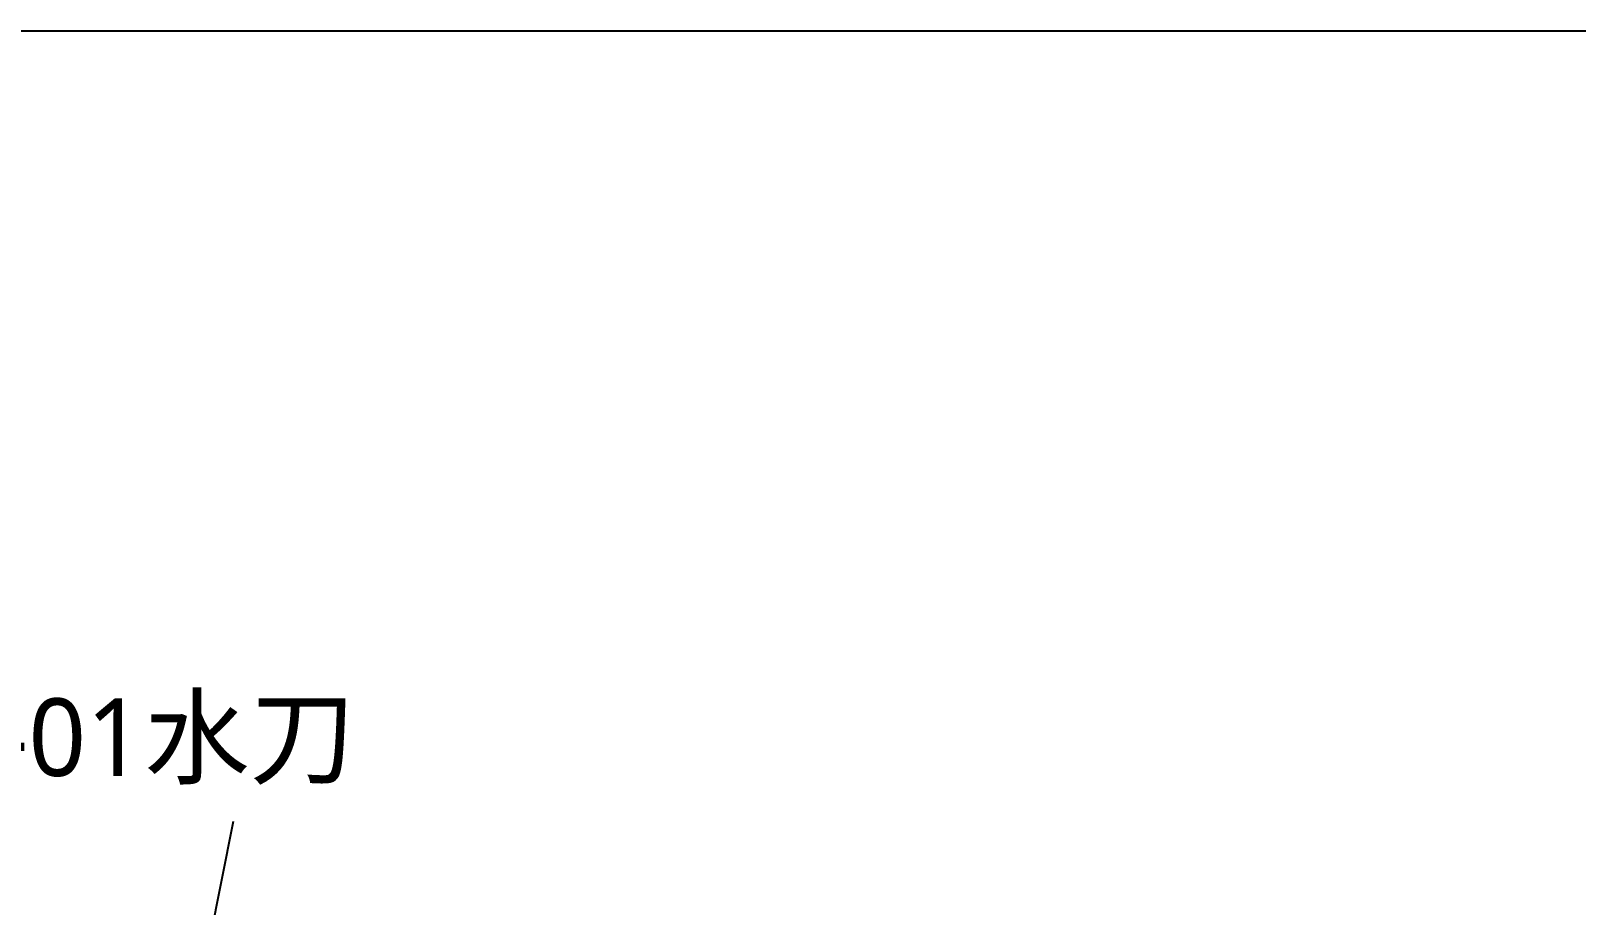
# Model space of a CAD drawing. Header units: millimetres. Extents: x -1989 to 265952, y -5690 to 142265.
# Drawn here: x 153798 to 175118, y 41842 to 53903 of the extents above; entities that cross this region are included whole.
import ezdxf
from ezdxf.enums import TextEntityAlignment as Align

# ---------------------------------------------------------------- set-up
doc = ezdxf.new("R2010")
doc.units = ezdxf.units.MM
doc.layers.add('ST-02算量', color=222, linetype='Continuous')
doc.layers.add('ST-12算量', color=21, linetype='Continuous')
doc.styles.add('YQ_DIM', font='romancs.shx', dxfattribs={"width": 0.8, "bigfont": '@by-01-hztxt.shx'})
doc.styles.add('黑体', font='Microsoft YaHei.ttf')
doc.dimstyles.new('yq100', dxfattribs={"dimscale": 50, "dimtxt": 3, "dimasz": 1, "dimexe": 1.5, "dimexo": 3, "dimgap": 0.5, "dimtad": 1, "dimdec": 0, "dimrnd": 5, "dimdsep": 46, "dimtxsty": 'YQ_DIM', "dimblk": 'YQTICK', "dimcen": 0, "dimclrd": 256, "dimclre": 256, "dimclrt": 7, "dimadec": 1, "dimazin": 2, "dimtfac": 1, "dimtdec": 0, "dimtix": 1, "dimtmove": 2, "dimatfit": 2, "dimfxl": 1, "dimtolj": 1, "dimtzin": 0, "dimarcsym": 0})

# ---------------------------------------------------------------- blocks, each defined once
blk = doc.blocks.new('YQTICK')
blk.add_line((-1, 1e-16), (1, 1e-16))
at = {"const_width": 0.4}
blk.add_lwpolyline([(0.5303300858899105, 0.5303300858899106), (-0.5303300858899106, -0.5303300858899105)], dxfattribs=at)

msp = doc.modelspace()

# ---------------------------------------------------------------- linework, layer by layer
at = {"layer": 'ST-02算量', "color": 241}
msp.add_line((74573.25962446842, 53902.78417648016), (186309.8209381124, 53902.78417648016), dxfattribs=at)

# ---------------------------------------------------------------- texts
at = {"color": 122, "ltscale": 5000, "style": '黑体'}
msp.add_text('ST-01水刀', height=1069.01983612351, dxfattribs=at).set_placement((155025.0177734157, 44173.39512817156), align=Align.MIDDLE)

# ---------------------------------------------------------------- leaders
at = {"layer": 'ST-12算量', "color": 122}
msp.add_leader([(156222.3767479177, 41146.86533641294), (156594.1060519007, 42999.98470565924)], dimstyle='yq100', override={"dimasz": 10, "dimtad": 0, "dimzin": 0, "dimfxl": 6, "dimfxlon": 1}, dxfattribs=at)

doc.saveas('drawing.dxf')
